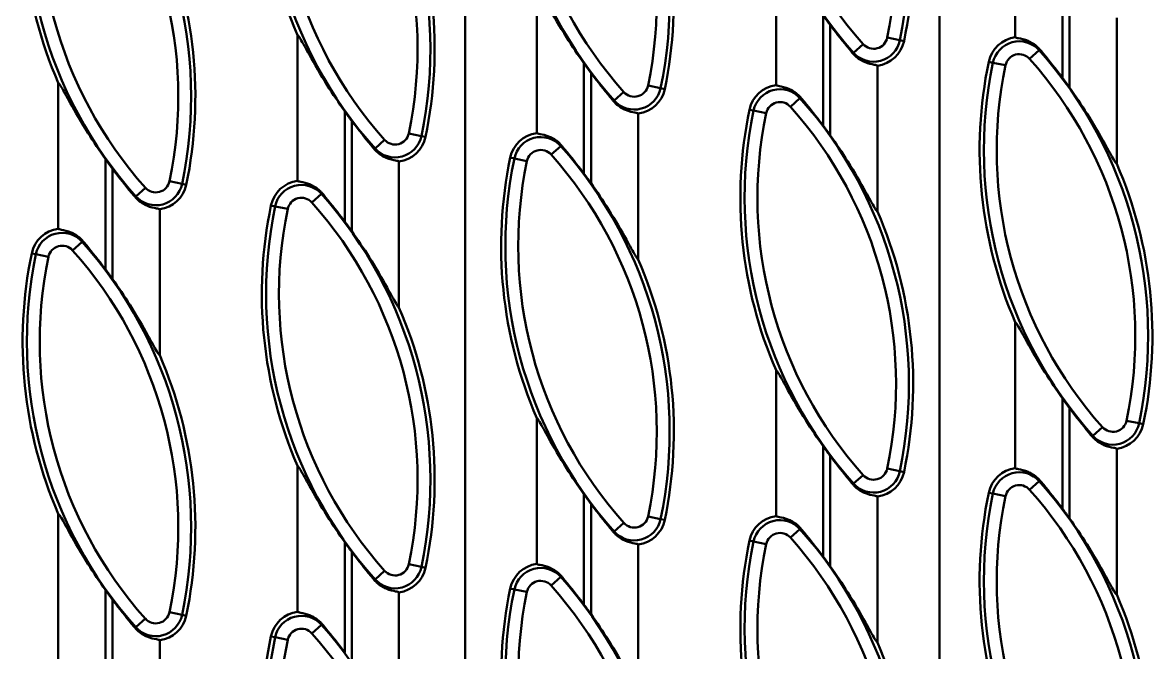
# Model space of a CAD drawing. Header units: millimetres. Extents: x 0 to 2774, y -40 to 1485.
# Drawn here: x 1108.7 to 1239.9, y 498.3 to 571.4 of the extents above; entities that cross this region are included whole.
import ezdxf

# ---------------------------------------------------------------- set-up
doc = ezdxf.new("R2010")
doc.units = ezdxf.units.MM
doc.header["$LTSCALE"] = 2.5
for name, color, linetype, lineweight in [('Detailumgrenzung (ISO)', 7, 'Continuous', 50), ('Sichtbar (ISO)', 7, 'Continuous', 50), ('Sichtbar schmal (ISO)', 7, 'Continuous', 50)]:
    doc.layers.add(name, color=color, linetype=linetype, lineweight=lineweight)

# ---------------------------------------------------------------- blocks, each defined once
blk = doc.blocks.new('2DDetail0')
at = {"layer": 'Detailumgrenzung (ISO)', "flags": 128}
blk.add_lwpolyline([(464.043, 172.653), (486.068, 172.653), (486.068, 281.458), (464.043, 281.458), (464.043, 172.653)], dxfattribs=at)

msp = doc.modelspace()

# ---------------------------------------------------------------- linework, layer by layer
at = {"layer": 'Sichtbar (ISO)'}
for p, q in [((1223.988, 586.592), (1223.988, 569.662)), ((1196.21, 581.037), (1196.21, 564.106)), ((1168.433, 575.481), (1168.433, 558.55)), ((1235.766, 554.994), (1235.766, 571.925)), ((1140.655, 569.926), (1140.655, 552.995)), ((1207.988, 549.439), (1207.988, 566.37)), ((1112.877, 564.37), (1112.877, 547.439)), ((1180.21, 543.883), (1180.21, 560.814)), ((1152.433, 538.328), (1152.433, 555.258)), ((1124.655, 532.772), (1124.655, 549.703)), ((1223.988, 536.592), (1223.988, 519.662)), ((1196.21, 531.037), (1196.21, 514.106)), ((1168.433, 525.481), (1168.433, 508.55)), ((1235.766, 504.994), (1235.766, 521.925)), ((1140.655, 519.926), (1140.655, 502.995)), ((1207.988, 499.439), (1207.988, 516.37)), ((1112.877, 514.37), (1112.877, 497.439)), ((1180.21, 493.883), (1180.21, 510.814)), ((1152.433, 488.328), (1152.433, 505.258)), ((1124.655, 482.772), (1124.655, 499.703))]:
    msp.add_line(p, q, dxfattribs=at)
for centre, radius, start, end in [((1186.726, 589.894), 50.212, 168.215, 203.43238), ((1161.917, 579.471), 50.212, 348.215, 23.43238), ((1158.948, 584.338), 50.212, 168.215, 203.43238), ((1134.139, 573.915), 50.212, 348.215, 23.43238), ((1106.361, 568.36), 50.212, 348.215, 23.43238), ((1078.583, 562.804), 50.212, 348.215, 23.43238), ((1242.282, 601.005), 49.775, 215.35783, 216.96405), ((1224.442, 566.078), 3.612, 97.21491, 168.215), ((1207.534, 569.953), 3.612, 277.21491, 348.215), ((1270.059, 556.56), 50.212, 168.215, 203.43238), ((1214.504, 595.449), 49.775, 215.35783, 216.96405), ((1196.664, 560.522), 3.612, 97.21491, 168.215), ((1189.694, 535.026), 49.775, 35.35783, 36.96405), ((1179.757, 564.398), 3.612, 277.21491, 348.215), ((1186.726, 589.894), 49.775, 215.35783, 216.96405), ((1242.282, 551.005), 50.212, 168.215, 203.43238), ((1161.917, 529.471), 49.775, 35.35783, 36.96405), ((1151.979, 558.842), 3.612, 277.21491, 348.215), ((1168.886, 554.967), 3.612, 97.21491, 168.215), ((1158.948, 584.338), 49.775, 215.35783, 216.96405), ((1214.504, 545.449), 50.212, 168.215, 203.43238), ((1189.694, 535.026), 50.212, 348.215, 23.43238), ((1134.139, 523.915), 49.775, 35.35783, 36.96405), ((1124.201, 553.287), 3.612, 277.21491, 348.215), ((1141.108, 549.411), 3.612, 97.21491, 168.215), ((1186.726, 539.894), 50.212, 168.215, 203.43238), ((1161.917, 529.471), 50.212, 348.215, 23.43238), ((1113.331, 543.856), 3.612, 97.21491, 168.215), ((1106.361, 518.36), 49.775, 35.35783, 36.96405), ((1158.948, 534.338), 50.212, 168.215, 203.43238), ((1134.139, 523.915), 50.212, 348.215, 23.43238), ((1078.583, 512.804), 49.775, 35.35783, 36.96405), ((1106.361, 518.36), 50.212, 348.215, 23.43238), ((1078.583, 512.804), 50.212, 348.215, 23.43238), ((1270.059, 556.56), 49.775, 215.35783, 216.96405), ((1235.312, 525.509), 3.612, 277.21491, 348.215), ((1242.282, 551.005), 49.775, 215.35783, 216.96405), ((1224.442, 516.078), 3.612, 97.21491, 168.215), ((1207.534, 519.953), 3.612, 277.21491, 348.215), ((1270.059, 506.56), 50.212, 168.215, 203.43238), ((1214.504, 545.449), 49.775, 215.35783, 216.96405), ((1189.694, 485.026), 49.775, 35.35783, 36.96405), ((1179.757, 514.398), 3.612, 277.21491, 348.215), ((1196.664, 510.522), 3.612, 97.21491, 168.215), ((1186.726, 539.894), 49.775, 215.35783, 216.96405), ((1242.282, 501.005), 50.212, 168.215, 203.43238), ((1161.917, 479.471), 49.775, 35.35783, 36.96405), ((1151.979, 508.842), 3.612, 277.21491, 348.215), ((1168.886, 504.967), 3.612, 97.21491, 168.215), ((1158.948, 534.338), 49.775, 215.35783, 216.96405), ((1214.504, 495.449), 50.212, 168.215, 203.28189), ((1134.139, 473.915), 49.775, 35.35783, 36.96405), ((1189.694, 485.026), 50.212, 348.215, 23.43238), ((1124.201, 503.287), 3.612, 277.21491, 348.215), ((1141.108, 499.411), 3.612, 97.21491, 168.215), ((1186.726, 489.894), 50.212, 168.215, 200.20465), ((1161.917, 479.471), 50.212, 349.21541, 23.43238)]:
    msp.add_arc(centre, radius, start, end, dxfattribs=at)
for points, knots in [([(1173.91, 566.645), (1173.226, 567.609), (1172.53, 568.647), (1171.107, 570.905), (1170.398, 572.126), (1169.437, 573.844), (1169.031, 574.594), (1168.687, 575.17), (1168.61, 575.292), (1168.495, 575.446), (1168.454, 575.484), (1168.433, 575.481)], [3.485316, 3.485316, 3.485316, 3.485316, 3.8312275, 3.8312275, 4.2428686, 4.2428686, 4.5039478, 4.5039478, 4.5816976, 4.5816976, 4.6534636, 4.6534636, 4.6534636, 4.6534636]), ([(1205.124, 567.799), (1205.079, 567.852), (1205.035, 567.905), (1204.283, 568.803), (1203.548, 569.716), (1202.765, 570.738), (1202.638, 570.905), (1202.511, 571.074)], [0.70958265, 0.70958265, 0.70958265, 0.70958265, 0.73010989, 0.73010989, 1.0546565, 1.0546565, 1.11670002, 1.11670002, 1.11670002, 1.11670002]), ([(1146.132, 561.09), (1145.448, 562.053), (1144.752, 563.091), (1143.329, 565.35), (1142.621, 566.571), (1141.66, 568.289), (1141.253, 569.038), (1140.909, 569.614), (1140.832, 569.737), (1140.717, 569.891), (1140.677, 569.928), (1140.655, 569.926)], [3.485316, 3.485316, 3.485316, 3.485316, 3.8312275, 3.8312275, 4.2428686, 4.2428686, 4.5039478, 4.5039478, 4.5816976, 4.5816976, 4.6534636, 4.6534636, 4.6534636, 4.6534636]), ([(1223.988, 569.662), (1224.037, 569.621), (1224.167, 569.591), (1224.643, 569.499), (1225.041, 569.423), (1225.648, 569.164), (1225.84, 569.069), (1226.223, 568.825), (1226.415, 568.677), (1226.675, 568.431), (1226.765, 568.335), (1226.852, 568.232)], [0.04336489, 0.04336489, 0.04336489, 0.04336489, 0.19996601, 0.19996601, 0.39993202, 0.39993202, 0.47560066, 0.47560066, 0.55126929, 0.55126929, 0.59299387, 0.59299387, 0.59299387, 0.59299387]), ([(1226.852, 568.232), (1226.897, 568.179), (1226.941, 568.126), (1227.693, 567.228), (1228.428, 566.315), (1229.211, 565.293), (1229.338, 565.126), (1229.465, 564.957)], [0.70958265, 0.70958265, 0.70958265, 0.70958265, 0.73010989, 0.73010989, 1.0546565, 1.0546565, 1.11670002, 1.11670002, 1.11670002, 1.11670002]), ([(1207.988, 566.37), (1207.94, 566.41), (1207.809, 566.44), (1207.333, 566.532), (1206.935, 566.608), (1206.328, 566.867), (1206.137, 566.962), (1205.753, 567.206), (1205.561, 567.354), (1205.302, 567.6), (1205.211, 567.696), (1205.124, 567.799)], [0.04336489, 0.04336489, 0.04336489, 0.04336489, 0.19996601, 0.19996601, 0.39993202, 0.39993202, 0.47560066, 0.47560066, 0.55126929, 0.55126929, 0.59299387, 0.59299387, 0.59299387, 0.59299387]), ([(1177.346, 562.244), (1177.302, 562.297), (1177.257, 562.35), (1176.506, 563.248), (1175.771, 564.161), (1174.987, 565.183), (1174.86, 565.349), (1174.733, 565.519)], [0.70958265, 0.70958265, 0.70958265, 0.70958265, 0.73010989, 0.73010989, 1.0546565, 1.0546565, 1.11670002, 1.11670002, 1.11670002, 1.11670002]), ([(1118.354, 555.534), (1117.671, 556.498), (1116.975, 557.535), (1115.551, 559.794), (1114.843, 561.015), (1113.882, 562.733), (1113.475, 563.483), (1113.131, 564.059), (1113.054, 564.181), (1112.939, 564.335), (1112.899, 564.372), (1112.877, 564.37)], [3.485316, 3.485316, 3.485316, 3.485316, 3.8312275, 3.8312275, 4.2428686, 4.2428686, 4.5039478, 4.5039478, 4.5816976, 4.5816976, 4.6534636, 4.6534636, 4.6534636, 4.6534636]), ([(1196.21, 564.106), (1196.259, 564.065), (1196.39, 564.036), (1196.865, 563.943), (1197.263, 563.868), (1197.871, 563.609), (1198.062, 563.513), (1198.446, 563.27), (1198.638, 563.121), (1198.897, 562.875), (1198.988, 562.78), (1199.074, 562.676)], [0.04336489, 0.04336489, 0.04336489, 0.04336489, 0.19996601, 0.19996601, 0.39993202, 0.39993202, 0.47560066, 0.47560066, 0.55126929, 0.55126929, 0.59299387, 0.59299387, 0.59299387, 0.59299387]), ([(1230.289, 563.83), (1230.972, 562.867), (1231.668, 561.829), (1233.092, 559.57), (1233.8, 558.349), (1234.761, 556.632), (1235.167, 555.882), (1235.511, 555.306), (1235.589, 555.183), (1235.704, 555.029), (1235.744, 554.992), (1235.766, 554.994)], [3.485316, 3.485316, 3.485316, 3.485316, 3.8312275, 3.8312275, 4.2428686, 4.2428686, 4.5039478, 4.5039478, 4.5816976, 4.5816976, 4.6534636, 4.6534636, 4.6534636, 4.6534636]), ([(1180.21, 560.814), (1180.162, 560.855), (1180.031, 560.884), (1179.555, 560.977), (1179.158, 561.052), (1178.55, 561.311), (1178.359, 561.407), (1177.975, 561.65), (1177.783, 561.799), (1177.524, 562.045), (1177.433, 562.14), (1177.346, 562.244)], [0.04336489, 0.04336489, 0.04336489, 0.04336489, 0.19996601, 0.19996601, 0.39993202, 0.39993202, 0.47560066, 0.47560066, 0.55126929, 0.55126929, 0.59299387, 0.59299387, 0.59299387, 0.59299387]), ([(1199.074, 562.676), (1199.119, 562.623), (1199.163, 562.57), (1199.915, 561.672), (1200.65, 560.759), (1201.433, 559.737), (1201.56, 559.571), (1201.688, 559.401)], [0.70958265, 0.70958265, 0.70958265, 0.70958265, 0.73010989, 0.73010989, 1.0546565, 1.0546565, 1.11670002, 1.11670002, 1.11670002, 1.11670002]), ([(1149.568, 556.688), (1149.524, 556.741), (1149.479, 556.794), (1148.728, 557.692), (1147.993, 558.605), (1147.209, 559.627), (1147.083, 559.794), (1146.955, 559.963)], [0.70958265, 0.70958265, 0.70958265, 0.70958265, 0.73010989, 0.73010989, 1.0546565, 1.0546565, 1.11670002, 1.11670002, 1.11670002, 1.11670002]), ([(1168.433, 558.55), (1168.481, 558.51), (1168.612, 558.48), (1169.087, 558.388), (1169.485, 558.312), (1170.093, 558.053), (1170.284, 557.958), (1170.668, 557.714), (1170.86, 557.566), (1171.119, 557.32), (1171.21, 557.224), (1171.297, 557.121)], [0.04336489, 0.04336489, 0.04336489, 0.04336489, 0.19996601, 0.19996601, 0.39993202, 0.39993202, 0.47560066, 0.47560066, 0.55126929, 0.55126929, 0.59299387, 0.59299387, 0.59299387, 0.59299387]), ([(1202.511, 558.275), (1203.194, 557.311), (1203.89, 556.273), (1205.314, 554.015), (1206.022, 552.794), (1206.983, 551.076), (1207.39, 550.326), (1207.734, 549.75), (1207.811, 549.628), (1207.926, 549.474), (1207.966, 549.436), (1207.988, 549.439)], [3.485316, 3.485316, 3.485316, 3.485316, 3.8312275, 3.8312275, 4.2428686, 4.2428686, 4.5039478, 4.5039478, 4.5816976, 4.5816976, 4.6534636, 4.6534636, 4.6534636, 4.6534636]), ([(1152.433, 555.258), (1152.384, 555.299), (1152.253, 555.329), (1151.778, 555.421), (1151.38, 555.497), (1150.772, 555.756), (1150.581, 555.851), (1150.197, 556.095), (1150.005, 556.243), (1149.746, 556.489), (1149.655, 556.585), (1149.568, 556.688)], [0.04336489, 0.04336489, 0.04336489, 0.04336489, 0.19996601, 0.19996601, 0.39993202, 0.39993202, 0.47560066, 0.47560066, 0.55126929, 0.55126929, 0.59299387, 0.59299387, 0.59299387, 0.59299387]), ([(1171.297, 557.121), (1171.341, 557.068), (1171.386, 557.015), (1172.137, 556.117), (1172.872, 555.204), (1173.656, 554.182), (1173.782, 554.015), (1173.91, 553.846)], [0.70958265, 0.70958265, 0.70958265, 0.70958265, 0.73010989, 0.73010989, 1.0546565, 1.0546565, 1.11670002, 1.11670002, 1.11670002, 1.11670002]), ([(1121.791, 551.133), (1121.746, 551.185), (1121.702, 551.239), (1120.95, 552.137), (1120.215, 553.05), (1119.432, 554.071), (1119.305, 554.238), (1119.178, 554.408)], [0.70958265, 0.70958265, 0.70958265, 0.70958265, 0.73010989, 0.73010989, 1.0546565, 1.0546565, 1.11670002, 1.11670002, 1.11670002, 1.11670002]), ([(1140.655, 552.995), (1140.703, 552.954), (1140.834, 552.925), (1141.31, 552.832), (1141.707, 552.757), (1142.315, 552.498), (1142.506, 552.402), (1142.89, 552.159), (1143.082, 552.01), (1143.341, 551.764), (1143.432, 551.669), (1143.519, 551.565)], [0.04336489, 0.04336489, 0.04336489, 0.04336489, 0.19996601, 0.19996601, 0.39993202, 0.39993202, 0.47560066, 0.47560066, 0.55126929, 0.55126929, 0.59299387, 0.59299387, 0.59299387, 0.59299387]), ([(1174.733, 552.719), (1175.417, 551.756), (1176.113, 550.718), (1177.536, 548.459), (1178.244, 547.238), (1179.205, 545.52), (1179.612, 544.77), (1179.956, 544.195), (1180.033, 544.072), (1180.148, 543.918), (1180.188, 543.881), (1180.21, 543.883)], [3.485316, 3.485316, 3.485316, 3.485316, 3.8312275, 3.8312275, 4.2428686, 4.2428686, 4.5039478, 4.5039478, 4.5816976, 4.5816976, 4.6534636, 4.6534636, 4.6534636, 4.6534636]), ([(1124.655, 549.703), (1124.606, 549.744), (1124.475, 549.773), (1124, 549.866), (1123.602, 549.941), (1122.994, 550.2), (1122.803, 550.296), (1122.419, 550.539), (1122.228, 550.688), (1121.968, 550.933), (1121.877, 551.029), (1121.791, 551.133)], [0.04336489, 0.04336489, 0.04336489, 0.04336489, 0.19996601, 0.19996601, 0.39993202, 0.39993202, 0.47560066, 0.47560066, 0.55126929, 0.55126929, 0.59299387, 0.59299387, 0.59299387, 0.59299387]), ([(1143.519, 551.565), (1143.563, 551.512), (1143.608, 551.459), (1144.359, 550.561), (1145.094, 549.648), (1145.878, 548.626), (1146.005, 548.459), (1146.132, 548.29)], [0.70958265, 0.70958265, 0.70958265, 0.70958265, 0.73010989, 0.73010989, 1.0546565, 1.0546565, 1.11670002, 1.11670002, 1.11670002, 1.11670002]), ([(1112.877, 547.439), (1112.925, 547.399), (1113.056, 547.369), (1113.532, 547.277), (1113.93, 547.201), (1114.537, 546.942), (1114.728, 546.847), (1115.112, 546.603), (1115.304, 546.455), (1115.563, 546.209), (1115.654, 546.113), (1115.741, 546.01)], [0.04336489, 0.04336489, 0.04336489, 0.04336489, 0.19996601, 0.19996601, 0.39993202, 0.39993202, 0.47560066, 0.47560066, 0.55126929, 0.55126929, 0.59299387, 0.59299387, 0.59299387, 0.59299387]), ([(1146.955, 547.164), (1147.639, 546.2), (1148.335, 545.162), (1149.758, 542.903), (1150.467, 541.683), (1151.428, 539.965), (1151.834, 539.215), (1152.178, 538.639), (1152.255, 538.517), (1152.37, 538.363), (1152.411, 538.325), (1152.433, 538.328)], [3.485316, 3.485316, 3.485316, 3.485316, 3.8312275, 3.8312275, 4.2428686, 4.2428686, 4.5039478, 4.5039478, 4.5816976, 4.5816976, 4.6534636, 4.6534636, 4.6534636, 4.6534636]), ([(1115.741, 546.01), (1115.786, 545.957), (1115.83, 545.904), (1116.582, 545.006), (1117.317, 544.093), (1118.1, 543.071), (1118.227, 542.904), (1118.354, 542.735)], [0.70958265, 0.70958265, 0.70958265, 0.70958265, 0.73010989, 0.73010989, 1.0546565, 1.0546565, 1.11670002, 1.11670002, 1.11670002, 1.11670002]), ([(1119.178, 541.608), (1119.861, 540.645), (1120.557, 539.607), (1121.981, 537.348), (1122.689, 536.127), (1123.65, 534.409), (1124.056, 533.659), (1124.4, 533.084), (1124.477, 532.961), (1124.593, 532.807), (1124.633, 532.77), (1124.655, 532.772)], [3.485316, 3.485316, 3.485316, 3.485316, 3.8312275, 3.8312275, 4.2428686, 4.2428686, 4.5039478, 4.5039478, 4.5816976, 4.5816976, 4.6534636, 4.6534636, 4.6534636, 4.6534636]), ([(1229.465, 527.756), (1228.782, 528.72), (1228.086, 529.758), (1226.662, 532.017), (1225.954, 533.237), (1224.993, 534.955), (1224.587, 535.705), (1224.243, 536.281), (1224.165, 536.403), (1224.05, 536.557), (1224.01, 536.595), (1223.988, 536.592)], [3.485316, 3.485316, 3.485316, 3.485316, 3.8312275, 3.8312275, 4.2428686, 4.2428686, 4.5039478, 4.5039478, 4.5816976, 4.5816976, 4.6534636, 4.6534636, 4.6534636, 4.6534636]), ([(1201.688, 522.201), (1201.004, 523.164), (1200.308, 524.202), (1198.884, 526.461), (1198.176, 527.682), (1197.215, 529.4), (1196.809, 530.15), (1196.465, 530.725), (1196.388, 530.848), (1196.272, 531.002), (1196.232, 531.039), (1196.21, 531.037)], [3.485316, 3.485316, 3.485316, 3.485316, 3.8312275, 3.8312275, 4.2428686, 4.2428686, 4.5039478, 4.5039478, 4.5816976, 4.5816976, 4.6534636, 4.6534636, 4.6534636, 4.6534636]), ([(1232.902, 523.355), (1232.857, 523.408), (1232.813, 523.461), (1232.061, 524.359), (1231.326, 525.272), (1230.543, 526.294), (1230.416, 526.461), (1230.289, 526.63)], [0.70958265, 0.70958265, 0.70958265, 0.70958265, 0.73010989, 0.73010989, 1.0546565, 1.0546565, 1.11670002, 1.11670002, 1.11670002, 1.11670002]), ([(1173.91, 516.645), (1173.226, 517.609), (1172.53, 518.647), (1171.107, 520.905), (1170.398, 522.126), (1169.437, 523.844), (1169.031, 524.594), (1168.687, 525.17), (1168.61, 525.292), (1168.495, 525.446), (1168.454, 525.484), (1168.433, 525.481)], [3.485316, 3.485316, 3.485316, 3.485316, 3.8312275, 3.8312275, 4.2428686, 4.2428686, 4.5039478, 4.5039478, 4.5816976, 4.5816976, 4.6534636, 4.6534636, 4.6534636, 4.6534636]), ([(1235.766, 521.925), (1235.717, 521.966), (1235.587, 521.995), (1235.111, 522.088), (1234.713, 522.163), (1234.105, 522.422), (1233.914, 522.518), (1233.531, 522.761), (1233.339, 522.91), (1233.079, 523.156), (1232.989, 523.251), (1232.902, 523.355)], [0.04336489, 0.04336489, 0.04336489, 0.04336489, 0.19996601, 0.19996601, 0.39993202, 0.39993202, 0.47560066, 0.47560066, 0.55126929, 0.55126929, 0.59299387, 0.59299387, 0.59299387, 0.59299387]), ([(1205.124, 517.799), (1205.079, 517.852), (1205.035, 517.905), (1204.283, 518.803), (1203.548, 519.716), (1202.765, 520.738), (1202.638, 520.905), (1202.511, 521.074)], [0.70958265, 0.70958265, 0.70958265, 0.70958265, 0.73010989, 0.73010989, 1.0546565, 1.0546565, 1.11670002, 1.11670002, 1.11670002, 1.11670002]), ([(1146.132, 511.09), (1145.448, 512.053), (1144.752, 513.091), (1143.329, 515.35), (1142.621, 516.571), (1141.66, 518.289), (1141.253, 519.038), (1140.909, 519.614), (1140.832, 519.737), (1140.717, 519.891), (1140.677, 519.928), (1140.655, 519.926)], [3.485316, 3.485316, 3.485316, 3.485316, 3.8312275, 3.8312275, 4.2428686, 4.2428686, 4.5039478, 4.5039478, 4.5816976, 4.5816976, 4.6534636, 4.6534636, 4.6534636, 4.6534636]), ([(1223.988, 519.662), (1224.037, 519.621), (1224.167, 519.591), (1224.643, 519.499), (1225.041, 519.423), (1225.648, 519.164), (1225.84, 519.069), (1226.223, 518.825), (1226.415, 518.677), (1226.675, 518.431), (1226.765, 518.335), (1226.852, 518.232)], [0.04336489, 0.04336489, 0.04336489, 0.04336489, 0.19996601, 0.19996601, 0.39993202, 0.39993202, 0.47560066, 0.47560066, 0.55126929, 0.55126929, 0.59299387, 0.59299387, 0.59299387, 0.59299387]), ([(1226.852, 518.232), (1226.897, 518.179), (1226.941, 518.126), (1227.693, 517.228), (1228.428, 516.315), (1229.211, 515.293), (1229.338, 515.126), (1229.465, 514.957)], [0.70958265, 0.70958265, 0.70958265, 0.70958265, 0.73010989, 0.73010989, 1.0546565, 1.0546565, 1.11670002, 1.11670002, 1.11670002, 1.11670002]), ([(1207.988, 516.37), (1207.94, 516.41), (1207.809, 516.44), (1207.333, 516.532), (1206.935, 516.608), (1206.328, 516.867), (1206.137, 516.962), (1205.753, 517.206), (1205.561, 517.354), (1205.302, 517.6), (1205.211, 517.696), (1205.124, 517.799)], [0.04336489, 0.04336489, 0.04336489, 0.04336489, 0.19996601, 0.19996601, 0.39993202, 0.39993202, 0.47560066, 0.47560066, 0.55126929, 0.55126929, 0.59299387, 0.59299387, 0.59299387, 0.59299387]), ([(1177.346, 512.244), (1177.302, 512.297), (1177.257, 512.35), (1176.506, 513.248), (1175.771, 514.161), (1174.987, 515.183), (1174.86, 515.349), (1174.733, 515.519)], [0.70958265, 0.70958265, 0.70958265, 0.70958265, 0.73010989, 0.73010989, 1.0546565, 1.0546565, 1.11670002, 1.11670002, 1.11670002, 1.11670002]), ([(1118.354, 505.534), (1117.671, 506.498), (1116.975, 507.535), (1115.551, 509.794), (1114.843, 511.015), (1113.882, 512.733), (1113.475, 513.483), (1113.131, 514.059), (1113.054, 514.181), (1112.939, 514.335), (1112.899, 514.372), (1112.877, 514.37)], [3.485316, 3.485316, 3.485316, 3.485316, 3.8312275, 3.8312275, 4.2428686, 4.2428686, 4.5039478, 4.5039478, 4.5816976, 4.5816976, 4.6534636, 4.6534636, 4.6534636, 4.6534636]), ([(1196.21, 514.106), (1196.259, 514.065), (1196.39, 514.036), (1196.865, 513.943), (1197.263, 513.868), (1197.871, 513.609), (1198.062, 513.513), (1198.446, 513.27), (1198.638, 513.121), (1198.897, 512.875), (1198.988, 512.78), (1199.074, 512.676)], [0.04336489, 0.04336489, 0.04336489, 0.04336489, 0.19996601, 0.19996601, 0.39993202, 0.39993202, 0.47560066, 0.47560066, 0.55126929, 0.55126929, 0.59299387, 0.59299387, 0.59299387, 0.59299387]), ([(1230.289, 513.83), (1230.972, 512.867), (1231.668, 511.829), (1233.092, 509.57), (1233.8, 508.349), (1234.761, 506.632), (1235.167, 505.882), (1235.511, 505.306), (1235.589, 505.183), (1235.704, 505.029), (1235.744, 504.992), (1235.766, 504.994)], [3.485316, 3.485316, 3.485316, 3.485316, 3.8312275, 3.8312275, 4.2428686, 4.2428686, 4.5039478, 4.5039478, 4.5816976, 4.5816976, 4.6534636, 4.6534636, 4.6534636, 4.6534636]), ([(1180.21, 510.814), (1180.162, 510.855), (1180.031, 510.884), (1179.555, 510.977), (1179.158, 511.052), (1178.55, 511.311), (1178.359, 511.407), (1177.975, 511.65), (1177.783, 511.799), (1177.524, 512.045), (1177.433, 512.14), (1177.346, 512.244)], [0.04336489, 0.04336489, 0.04336489, 0.04336489, 0.19996601, 0.19996601, 0.39993202, 0.39993202, 0.47560066, 0.47560066, 0.55126929, 0.55126929, 0.59299387, 0.59299387, 0.59299387, 0.59299387]), ([(1199.074, 512.676), (1199.119, 512.623), (1199.163, 512.57), (1199.915, 511.672), (1200.65, 510.759), (1201.433, 509.737), (1201.56, 509.571), (1201.688, 509.401)], [0.70958265, 0.70958265, 0.70958265, 0.70958265, 0.73010989, 0.73010989, 1.0546565, 1.0546565, 1.11670002, 1.11670002, 1.11670002, 1.11670002]), ([(1149.568, 506.688), (1149.524, 506.741), (1149.479, 506.794), (1148.728, 507.692), (1147.993, 508.605), (1147.209, 509.627), (1147.083, 509.794), (1146.955, 509.963)], [0.70958265, 0.70958265, 0.70958265, 0.70958265, 0.73010989, 0.73010989, 1.0546565, 1.0546565, 1.11670002, 1.11670002, 1.11670002, 1.11670002]), ([(1168.433, 508.55), (1168.481, 508.51), (1168.612, 508.48), (1169.087, 508.388), (1169.485, 508.312), (1170.093, 508.053), (1170.284, 507.958), (1170.668, 507.714), (1170.86, 507.566), (1171.119, 507.32), (1171.21, 507.224), (1171.297, 507.121)], [0.04336489, 0.04336489, 0.04336489, 0.04336489, 0.19996601, 0.19996601, 0.39993202, 0.39993202, 0.47560066, 0.47560066, 0.55126929, 0.55126929, 0.59299387, 0.59299387, 0.59299387, 0.59299387]), ([(1202.511, 508.275), (1203.194, 507.311), (1203.89, 506.273), (1205.314, 504.015), (1206.022, 502.794), (1206.983, 501.076), (1207.39, 500.326), (1207.734, 499.75), (1207.811, 499.628), (1207.926, 499.474), (1207.966, 499.436), (1207.988, 499.439)], [3.485316, 3.485316, 3.485316, 3.485316, 3.8312275, 3.8312275, 4.2428686, 4.2428686, 4.5039478, 4.5039478, 4.5816976, 4.5816976, 4.6534636, 4.6534636, 4.6534636, 4.6534636]), ([(1152.433, 505.258), (1152.384, 505.299), (1152.253, 505.329), (1151.778, 505.421), (1151.38, 505.497), (1150.772, 505.756), (1150.581, 505.851), (1150.197, 506.095), (1150.005, 506.243), (1149.746, 506.489), (1149.655, 506.585), (1149.568, 506.688)], [0.04336489, 0.04336489, 0.04336489, 0.04336489, 0.19996601, 0.19996601, 0.39993202, 0.39993202, 0.47560066, 0.47560066, 0.55126929, 0.55126929, 0.59299387, 0.59299387, 0.59299387, 0.59299387]), ([(1171.297, 507.121), (1171.341, 507.068), (1171.386, 507.015), (1172.137, 506.117), (1172.872, 505.204), (1173.656, 504.182), (1173.782, 504.015), (1173.91, 503.846)], [0.70958265, 0.70958265, 0.70958265, 0.70958265, 0.73010989, 0.73010989, 1.0546565, 1.0546565, 1.11670002, 1.11670002, 1.11670002, 1.11670002]), ([(1121.791, 501.133), (1121.746, 501.185), (1121.702, 501.239), (1120.95, 502.137), (1120.215, 503.05), (1119.432, 504.071), (1119.305, 504.238), (1119.178, 504.408)], [0.70958265, 0.70958265, 0.70958265, 0.70958265, 0.73010989, 0.73010989, 1.0546565, 1.0546565, 1.11670002, 1.11670002, 1.11670002, 1.11670002]), ([(1140.655, 502.995), (1140.703, 502.954), (1140.834, 502.925), (1141.31, 502.832), (1141.707, 502.757), (1142.315, 502.498), (1142.506, 502.402), (1142.89, 502.159), (1143.082, 502.01), (1143.341, 501.764), (1143.432, 501.669), (1143.519, 501.565)], [0.04336489, 0.04336489, 0.04336489, 0.04336489, 0.19996601, 0.19996601, 0.39993202, 0.39993202, 0.47560066, 0.47560066, 0.55126929, 0.55126929, 0.59299387, 0.59299387, 0.59299387, 0.59299387]), ([(1174.733, 502.719), (1175.417, 501.756), (1176.113, 500.718), (1177.536, 498.459), (1178.244, 497.238), (1179.205, 495.52), (1179.612, 494.77), (1179.956, 494.195), (1180.033, 494.072), (1180.148, 493.918), (1180.188, 493.881), (1180.21, 493.883)], [3.485316, 3.485316, 3.485316, 3.485316, 3.8312275, 3.8312275, 4.2428686, 4.2428686, 4.5039478, 4.5039478, 4.5816976, 4.5816976, 4.6534636, 4.6534636, 4.6534636, 4.6534636]), ([(1124.655, 499.703), (1124.606, 499.744), (1124.475, 499.773), (1124, 499.866), (1123.602, 499.941), (1122.994, 500.2), (1122.803, 500.296), (1122.419, 500.539), (1122.228, 500.688), (1121.968, 500.933), (1121.877, 501.029), (1121.791, 501.133)], [0.04336489, 0.04336489, 0.04336489, 0.04336489, 0.19996601, 0.19996601, 0.39993202, 0.39993202, 0.47560066, 0.47560066, 0.55126929, 0.55126929, 0.59299387, 0.59299387, 0.59299387, 0.59299387]), ([(1143.519, 501.565), (1143.563, 501.512), (1143.608, 501.459), (1144.359, 500.561), (1145.094, 499.648), (1145.878, 498.626), (1146.005, 498.459), (1146.132, 498.29)], [0.70958265, 0.70958265, 0.70958265, 0.70958265, 0.73010989, 0.73010989, 1.0546565, 1.0546565, 1.11670002, 1.11670002, 1.11670002, 1.11670002])]:
    msp.add_open_spline(points, degree=3, knots=knots, dxfattribs=at)
at = {"layer": 'Sichtbar schmal (ISO)'}
for p, q in [((1229.465, 564.957), (1229.465, 577.756)), ((1230.289, 576.63), (1230.289, 563.83)), ((1201.688, 559.401), (1201.688, 572.201)), ((1202.511, 571.074), (1202.511, 558.275)), ((1209.126, 569.621), (1210.588, 569.316)), ((1210.588, 569.316), (1211.071, 569.216)), ((1206.322, 568.87), (1205.208, 567.875)), ((1226.768, 568.157), (1225.654, 567.161)), ((1226.768, 568.157), (1226.852, 568.232)), ((1205.208, 567.875), (1205.124, 567.799)), ((1221.388, 566.715), (1220.905, 566.816)), ((1221.388, 566.715), (1222.851, 566.41)), ((1173.91, 553.846), (1173.91, 566.645)), ((1174.733, 565.519), (1174.733, 552.719)), ((1181.348, 564.066), (1182.811, 563.761)), ((1178.545, 563.315), (1177.43, 562.319)), ((1182.811, 563.761), (1183.293, 563.66)), ((1177.43, 562.319), (1177.346, 562.244)), ((1198.99, 562.601), (1197.876, 561.605)), ((1198.99, 562.601), (1199.074, 562.676)), ((1146.132, 548.29), (1146.132, 561.09)), ((1193.61, 561.159), (1193.128, 561.26)), ((1193.61, 561.159), (1195.073, 560.854)), ((1146.955, 559.963), (1146.955, 547.164)), ((1150.767, 557.759), (1149.653, 556.763)), ((1153.57, 558.51), (1155.033, 558.205)), ((1155.033, 558.205), (1155.515, 558.104)), ((1149.653, 556.763), (1149.568, 556.688)), ((1171.212, 557.046), (1170.098, 556.05)), ((1171.212, 557.046), (1171.297, 557.121)), ((1118.354, 542.735), (1118.354, 555.534)), ((1165.832, 555.604), (1165.35, 555.704)), ((1165.832, 555.604), (1167.295, 555.299)), ((1119.178, 554.408), (1119.178, 541.608)), ((1125.792, 552.955), (1127.255, 552.649)), ((1127.255, 552.649), (1127.737, 552.549)), ((1121.875, 551.208), (1121.791, 551.133)), ((1122.989, 552.204), (1121.875, 551.208)), ((1143.435, 551.49), (1142.32, 550.494)), ((1143.435, 551.49), (1143.519, 551.565)), ((1138.054, 550.048), (1137.572, 550.149)), ((1138.054, 550.048), (1139.517, 549.743)), ((1115.657, 545.934), (1114.543, 544.939)), ((1115.657, 545.934), (1115.741, 546.01)), ((1110.277, 544.493), (1109.794, 544.593)), ((1110.277, 544.493), (1111.739, 544.188)), ((1229.465, 514.957), (1229.465, 527.756)), ((1230.289, 526.63), (1230.289, 513.83)), ((1236.903, 525.177), (1238.366, 524.872)), ((1238.366, 524.872), (1238.848, 524.771)), ((1232.986, 523.43), (1232.902, 523.355)), ((1234.1, 524.426), (1232.986, 523.43)), ((1201.688, 509.401), (1201.688, 522.201)), ((1202.511, 521.074), (1202.511, 508.275)), ((1209.126, 519.621), (1210.588, 519.316)), ((1206.322, 518.87), (1205.208, 517.875)), ((1210.588, 519.316), (1211.071, 519.216)), ((1226.768, 518.157), (1225.654, 517.161)), ((1226.768, 518.157), (1226.852, 518.232)), ((1205.208, 517.875), (1205.124, 517.799)), ((1221.388, 516.715), (1220.905, 516.816)), ((1173.91, 503.846), (1173.91, 516.645)), ((1174.733, 515.519), (1174.733, 502.719)), ((1221.388, 516.715), (1222.851, 516.41)), ((1178.545, 513.315), (1177.43, 512.319)), ((1181.348, 514.066), (1182.811, 513.761)), ((1182.811, 513.761), (1183.293, 513.66)), ((1177.43, 512.319), (1177.346, 512.244)), ((1198.99, 512.601), (1197.876, 511.605)), ((1198.99, 512.601), (1199.074, 512.676)), ((1146.132, 498.29), (1146.132, 511.09)), ((1193.61, 511.159), (1193.128, 511.26)), ((1193.61, 511.159), (1195.073, 510.854)), ((1146.955, 509.963), (1146.955, 497.164)), ((1150.767, 507.759), (1149.653, 506.763)), ((1153.57, 508.51), (1155.033, 508.205)), ((1155.033, 508.205), (1155.515, 508.104)), ((1149.653, 506.763), (1149.568, 506.688)), ((1171.212, 507.046), (1170.098, 506.05)), ((1171.212, 507.046), (1171.297, 507.121)), ((1118.354, 492.735), (1118.354, 505.534)), ((1165.832, 505.604), (1165.35, 505.704)), ((1165.832, 505.604), (1167.295, 505.299)), ((1119.178, 504.408), (1119.178, 491.608)), ((1125.792, 502.955), (1127.255, 502.649)), ((1127.255, 502.649), (1127.737, 502.549)), ((1121.875, 501.208), (1121.791, 501.133)), ((1122.989, 502.204), (1121.875, 501.208)), ((1143.435, 501.49), (1142.32, 500.494)), ((1143.435, 501.49), (1143.519, 501.565)), ((1138.054, 500.048), (1137.572, 500.149)), ((1138.054, 500.048), (1139.517, 499.743))]:
    msp.add_line(p, q, dxfattribs=at)
for centre, radius, start, end in [((1161.917, 579.471), 49.72, 348.215, 41.785), ((1161.917, 579.471), 48.226, 348.215, 41.785), ((1242.282, 601.005), 49.72, 168.215, 221.785), ((1242.282, 601.005), 48.226, 168.215, 221.785), ((1134.139, 573.915), 48.226, 348.215, 41.785), ((1134.139, 573.915), 49.72, 348.215, 41.785), ((1214.504, 595.449), 49.72, 168.215, 221.785), ((1214.504, 595.449), 48.226, 168.215, 221.785), ((1106.361, 568.36), 49.72, 348.215, 41.785), ((1186.726, 589.894), 49.72, 168.215, 221.785), ((1186.726, 589.894), 48.226, 168.215, 221.785), ((1106.361, 568.36), 48.226, 348.215, 41.785), ((1078.583, 562.804), 49.72, 348.215, 41.785), ((1158.948, 584.338), 49.72, 168.215, 221.785), ((1078.583, 562.804), 48.226, 348.215, 41.785), ((1158.948, 584.338), 48.226, 168.215, 221.785), ((1207.534, 569.953), 3.12, 221.785, 348.215), ((1207.534, 569.953), 1.626, 221.785, 348.215), ((1224.442, 566.078), 3.12, 41.785, 168.215), ((1189.694, 535.026), 49.72, 348.215, 41.785), ((1270.059, 556.56), 49.72, 168.215, 221.785), ((1224.442, 566.078), 1.626, 41.785, 168.215), ((1189.694, 535.026), 48.226, 348.215, 41.785), ((1270.059, 556.56), 48.226, 168.215, 221.785), ((1179.757, 564.398), 1.626, 221.785, 348.215), ((1179.757, 564.398), 3.12, 221.785, 348.215), ((1196.664, 560.522), 3.12, 41.785, 168.215), ((1196.664, 560.522), 1.626, 41.785, 168.215), ((1161.917, 529.471), 48.226, 348.215, 41.785), ((1161.917, 529.471), 49.72, 348.215, 41.785), ((1242.282, 551.005), 49.72, 168.215, 221.785), ((1242.282, 551.005), 48.226, 168.215, 221.785), ((1151.979, 558.842), 3.12, 221.785, 348.215), ((1151.979, 558.842), 1.626, 221.785, 348.215), ((1168.886, 554.967), 3.12, 41.785, 168.215), ((1168.886, 554.967), 1.626, 41.785, 168.215), ((1134.139, 523.915), 49.72, 348.215, 41.785), ((1214.504, 545.449), 49.72, 168.215, 221.785), ((1214.504, 545.449), 48.226, 168.215, 221.785), ((1134.139, 523.915), 48.226, 348.215, 41.785), ((1124.201, 553.287), 3.12, 221.785, 348.215), ((1124.201, 553.287), 1.626, 221.785, 348.215), ((1141.108, 549.411), 3.12, 41.785, 168.215), ((1141.108, 549.411), 1.626, 41.785, 168.215), ((1106.361, 518.36), 49.72, 348.215, 41.785), ((1186.726, 539.894), 49.72, 168.215, 221.785), ((1186.726, 539.894), 48.226, 168.215, 221.785), ((1106.361, 518.36), 48.226, 348.215, 41.785), ((1113.331, 543.856), 3.12, 41.785, 168.215), ((1078.583, 512.804), 49.72, 348.215, 41.785), ((1158.948, 534.338), 49.72, 168.215, 221.785), ((1113.331, 543.856), 1.626, 41.785, 168.215), ((1078.583, 512.804), 48.226, 348.215, 41.785), ((1158.948, 534.338), 48.226, 168.215, 221.785), ((1235.312, 525.509), 3.12, 221.785, 348.215), ((1235.312, 525.509), 1.626, 221.785, 348.215), ((1207.534, 519.953), 1.626, 221.785, 348.215), ((1207.534, 519.953), 3.12, 221.785, 348.215), ((1224.442, 516.078), 3.12, 41.785, 168.215), ((1189.694, 485.026), 49.72, 348.215, 41.785), ((1224.442, 516.078), 1.626, 41.785, 168.215), ((1189.694, 485.026), 48.226, 348.215, 41.785), ((1270.059, 506.56), 49.72, 168.215, 221.785), ((1270.059, 506.56), 48.226, 168.215, 221.785), ((1179.757, 514.398), 3.12, 221.785, 348.215), ((1179.757, 514.398), 1.626, 221.785, 348.215), ((1196.664, 510.522), 3.12, 41.785, 168.215), ((1196.664, 510.522), 1.626, 41.785, 168.215), ((1161.917, 479.471), 48.226, 348.215, 41.785), ((1161.917, 479.471), 49.72, 348.215, 41.785), ((1242.282, 501.005), 49.72, 168.215, 221.785), ((1242.282, 501.005), 48.226, 168.215, 221.785), ((1151.979, 508.842), 3.12, 221.785, 348.215), ((1151.979, 508.842), 1.626, 221.785, 348.215), ((1168.886, 504.967), 3.12, 41.785, 168.215), ((1168.886, 504.967), 1.626, 41.785, 168.215), ((1134.139, 473.915), 49.72, 348.215, 41.785), ((1214.504, 495.449), 49.72, 168.215, 221.785), ((1214.504, 495.449), 48.226, 168.215, 221.785), ((1134.139, 473.915), 48.226, 348.215, 41.785), ((1124.201, 503.287), 3.12, 221.785, 348.215), ((1124.201, 503.287), 1.626, 221.785, 348.215), ((1141.108, 499.411), 3.12, 41.785, 168.215), ((1106.361, 468.36), 49.72, 353.03947, 41.785), ((1186.726, 489.894), 49.72, 168.215, 214.59052), ((1141.108, 499.411), 1.626, 41.785, 168.215), ((1106.361, 468.36), 48.226, 353.03947, 41.785), ((1186.726, 489.894), 48.226, 168.215, 214.59052)]:
    msp.add_arc(centre, radius, start, end, dxfattribs=at)

# ---------------------------------------------------------------- block references
at = {"layer": 'Detailumgrenzung (ISO)', "xscale": 2.5, "yscale": 2.5, "zscale": 2.5}
msp.add_blockref('2DDetail0', (0, 0), dxfattribs=at)

doc.saveas('drawing.dxf')
